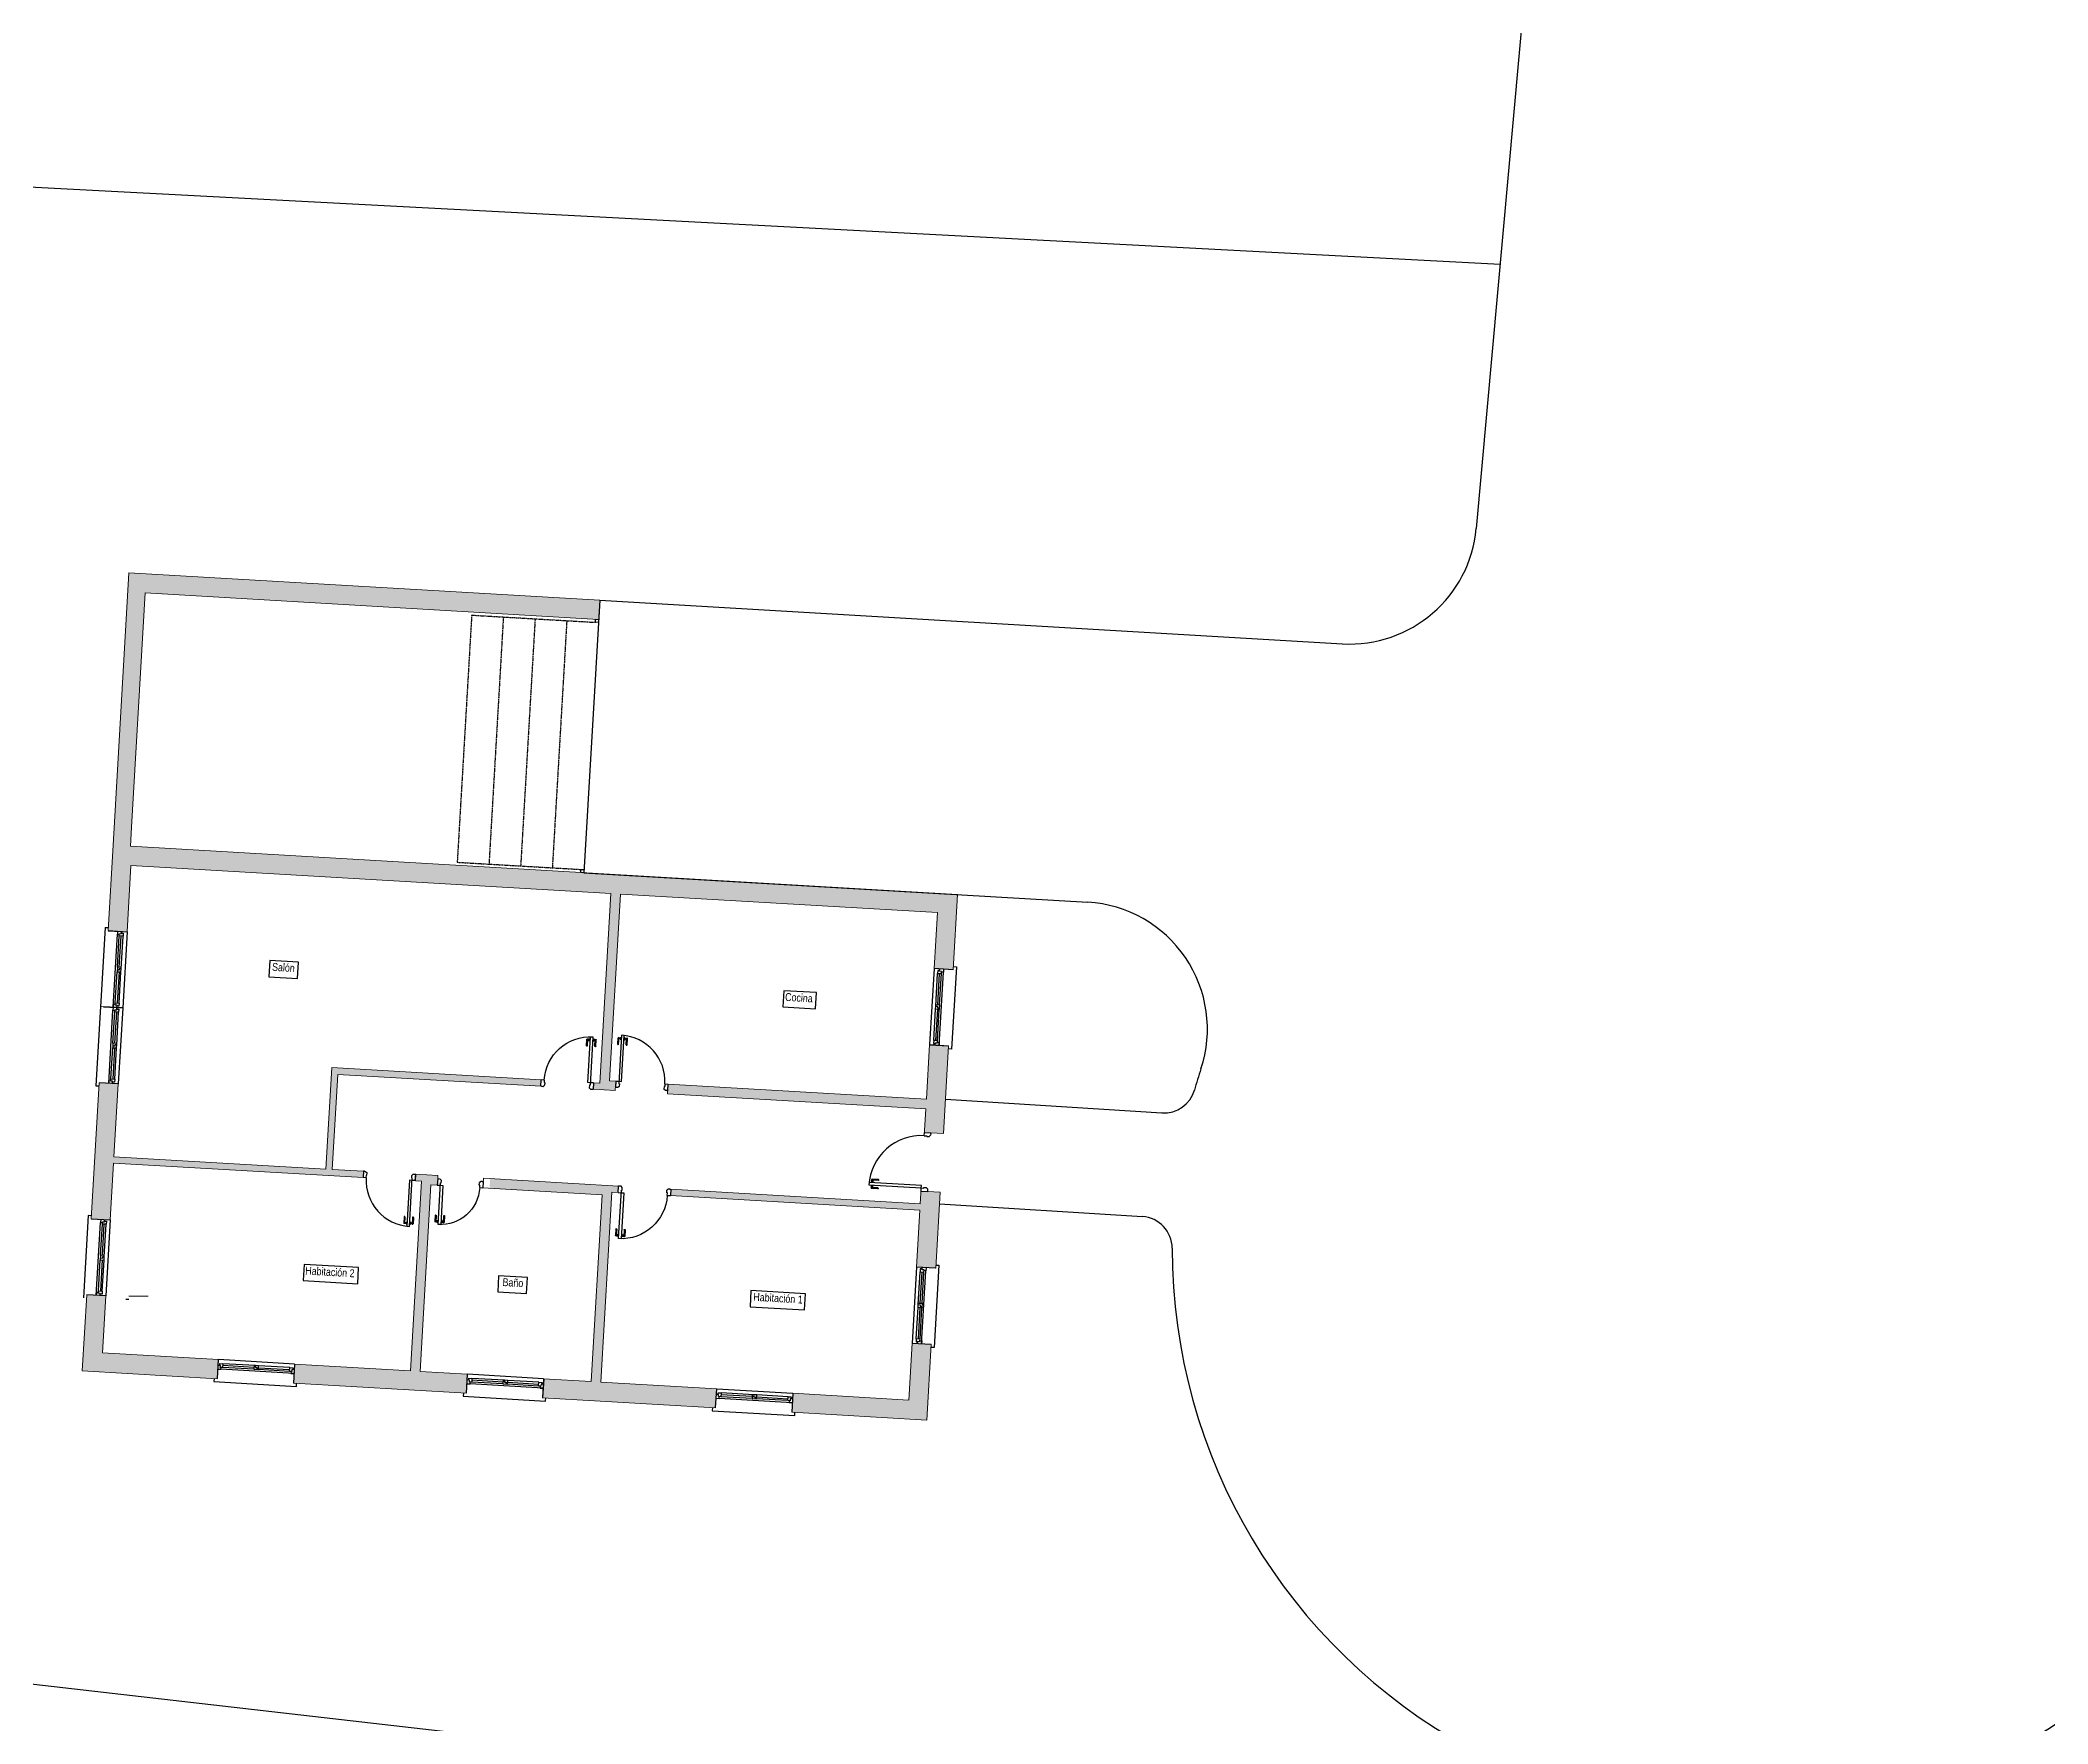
# Model space of a CAD drawing. Header units: millimetres. Extents: x 712192 to 1044287, y 40211 to 168571.
# Drawn here: x 781098 to 803728, y 99280 to 118261 of the extents above; entities that cross this region are included whole.
import ezdxf

# ---------------------------------------------------------------- set-up
doc = ezdxf.new("R2010")
doc.units = ezdxf.units.MM
doc.linetypes.add('ACAD_ISO10W100', pattern=[18, 12, -3, 0, -3])
for name, color, linetype in [('Aceras', 8, 'Continuous'), ('Carpinteria', 14, 'Continuous'), ('Cerramiento', 7, 'Continuous'), ('Cristal', 4, 'Continuous'), ('Fina', 2, 'Continuous'), ('Sombreado muros', 30, 'Continuous'), ('Textos', 5, 'Continuous')]:
    doc.layers.add(name, color=color, linetype=linetype)
for name, color, linetype, lineweight in [('Edificaciones', 6, 'Continuous', 18), ('Parcela', 1, 'Continuous', 30), ('Viales', 7, 'Continuous', 30)]:
    doc.layers.add(name, color=color, linetype=linetype, lineweight=lineweight)
doc.styles.add('basico', font='arial.ttf', dxfattribs={"width": 0.8})

# ---------------------------------------------------------------- blocks, each defined once
blk = doc.blocks.new('p825')
at = {"layer": 'Carpinteria'}
for p, q in [((-0.054, 0.68), (-0.054, 0.78)), ((-0.039, 0.785), (-0.049, 0.785)), ((-0.044, 0.675), (-0.049, 0.675)), ((-0.039, 0.68), (-0.039, 0.785)), ((-0.007, 0.785), (-0.017, 0.785)), ((-0.017, 0.765), (-0.017, 0.785)), ((-0.007, 0.765), (-0.017, 0.765)), ((-0.007, 0.754), (-0.007, 0.796)), ((0, 0.796), (-0.007, 0.796)), ((0, 0.754), (-0.007, 0.754)), ((0.04, 0.825), (0, 0.825)), ((0, 0.825), (0, 0)), ((0.04, 0), (0.04, 0.825)), ((0.04, 0.796), (0.047, 0.796)), ((0.04, 0.754), (0.047, 0.754)), ((0.047, 0.754), (0.047, 0.796)), ((0.047, 0.785), (0.057, 0.785)), ((0.047, 0.765), (0.057, 0.765)), ((0.057, 0.765), (0.057, 0.785)), ((0.079, 0.785), (0.089, 0.785)), ((0.079, 0.68), (0.079, 0.785)), ((0.084, 0.675), (0.089, 0.675)), ((0.094, 0.68), (0.094, 0.78)), ((-0.05, 0), (0, 0)), ((0, 0), (0.04, 0)), ((0, 0), (0, -0.04)), ((0.825, 0), (0.875, 0)), ((0.825, 0), (0.825, -0.04)), ((-0.01, -0.1), (-0.05, -0.1)), ((0.01, -0.08), (-0.01, -0.1)), ((0, -0.04), (0.01, -0.04)), ((0.01, -0.04), (0.01, -0.05)), ((0.01, -0.05), (0.01, -0.06)), ((0.01, -0.06), (0.01, -0.08)), ((0.825, -0.04), (0.815, -0.04)), ((0.815, -0.04), (0.815, -0.05)), ((0.815, -0.05), (0.815, -0.06)), ((0.815, -0.06), (0.815, -0.08)), ((0.815, -0.08), (0.84, -0.1)), ((0.86, -0.1), (0.84, -0.1)), ((0.86, -0.1), (0.875, -0.1))]:
    blk.add_line(p, q, dxfattribs=at)
for centre, radius, start, end in [((-0.049, 0.78), 0.005, 90, 180), ((-0.049, 0.68), 0.005, 180, 270), ((-0.044, 0.68), 0.005, 270, 0), ((-0.028, 0.812), 0.0294, 248.0255, 291.9745), ((-0.028, 0.738), 0.0294, 68.0255, 111.9745), ((0, 0), 0.825, 0, 90), ((0.068, 0.812), 0.0294, 248.0255, 291.9745), ((0.068, 0.738), 0.0294, 68.0255, 111.9745), ((0.084, 0.68), 0.005, 180, 270), ((0.089, 0.78), 0.005, 0, 90), ((0.089, 0.68), 0.005, 270, 0)]:
    blk.add_arc(centre, radius, start, end, dxfattribs=at)
at = {"layer": 'Cerramiento'}
for p, q in [((-0.05, 0), (-0.05, -0.1)), ((0.875, 0), (0.875, -0.1))]:
    blk.add_line(p, q, dxfattribs=at)
blk = doc.blocks.new('p725')
at = {"layer": 'Carpinteria'}
for p, q in [((-0.054, 0.58), (-0.054, 0.68)), ((-0.039, 0.685), (-0.049, 0.685)), ((-0.039, 0.58), (-0.039, 0.685)), ((-0.007, 0.685), (-0.017, 0.685)), ((-0.017, 0.665), (-0.017, 0.685)), ((-0.007, 0.665), (-0.017, 0.665)), ((-0.007, 0.654), (-0.007, 0.696)), ((0, 0.696), (-0.007, 0.696)), ((0, 0.654), (-0.007, 0.654)), ((0.04, 0.725), (0, 0.725)), ((0, 0.725), (0, -0.04)), ((0.04, 0), (0.04, 0.725)), ((0.04, 0.696), (0.047, 0.696)), ((0.04, 0.654), (0.047, 0.654)), ((0.047, 0.654), (0.047, 0.696)), ((0.047, 0.685), (0.057, 0.685)), ((0.047, 0.665), (0.057, 0.665)), ((0.057, 0.665), (0.057, 0.685)), ((0.079, 0.685), (0.089, 0.685)), ((0.079, 0.58), (0.079, 0.685)), ((0.094, 0.58), (0.094, 0.68)), ((-0.044, 0.575), (-0.049, 0.575)), ((0.084, 0.575), (0.089, 0.575)), ((-0.05, 0), (0, 0)), ((0, 0), (0.04, 0)), ((0.725, 0), (0.775, 0)), ((0.725, 0), (0.725, -0.04)), ((-0.01, -0.1), (-0.05, -0.1)), ((0.01, -0.08), (-0.01, -0.1)), ((0, -0.04), (0.01, -0.04)), ((0.01, -0.04), (0.01, -0.08)), ((0.725, -0.04), (0.715, -0.04)), ((0.715, -0.04), (0.715, -0.08)), ((0.74, -0.1), (0.715, -0.08)), ((0.76, -0.1), (0.74, -0.1)), ((0.76, -0.1), (0.775, -0.1))]:
    blk.add_line(p, q, dxfattribs=at)
for centre, radius, start, end in [((-0.049, 0.68), 0.005, 90, 180), ((-0.028, 0.712), 0.0294, 248.0255, 291.9745), ((-0.028, 0.638), 0.0294, 68.0255, 111.9745), ((0, 0), 0.725, 0, 90), ((0.068, 0.712), 0.0294, 248.0255, 291.9745), ((0.068, 0.638), 0.0294, 68.0255, 111.9745), ((0.089, 0.68), 0.005, 0, 90), ((-0.049, 0.58), 0.005, 180, 270), ((-0.044, 0.58), 0.005, 270, 0), ((0.084, 0.58), 0.005, 180, 270), ((0.089, 0.58), 0.005, 270, 0)]:
    blk.add_arc(centre, radius, start, end, dxfattribs=at)
at = {"layer": 'Cerramiento'}
for p, q in [((-0.05, 0), (-0.05, -0.1)), ((0.775, -0.1), (0.775, 0))]:
    blk.add_line(p, q, dxfattribs=at)
blk = doc.blocks.new('ven2')
at = {"layer": 'Carpinteria'}
for p, q in [((0, 0.5), (0.04, 0.5)), ((0.03, 0.3), (0, 0.3)), ((0.02, 0.3), (0.02, 0.2)), ((0.04, 0.4), (0.03, 0.4)), ((0.03, 0.4), (0.03, 0.3)), ((0.04, 0.5), (0.04, 0.4)), ((1, 0.5), (0.04, 0.5)), ((0.06, 0.4), (0.04, 0.4)), ((0.06, 0.2), (0.06, 0.4)), ((0.47, 0.4), (0.06, 0.4)), ((0.47, 0.2), (0.47, 0.4)), ((0.47, 0.4), (0.53, 0.4)), ((0.49, 0.2), (0.49, 0.3)), ((0.49, 0.3), (0.51, 0.3)), ((0.51, 0.3), (0.51, 0.4)), ((0.53, 0.4), (0.53, 0.2)), ((0.94, 0.4), (0.53, 0.4)), ((0.96, 0.4), (0.94, 0.4)), ((0.94, 0.4), (0.94, 0.2)), ((0.96, 0.4), (0.96, 0.5)), ((0.96, 0.5), (1, 0.5)), ((0.97, 0.4), (0.96, 0.4)), ((0.97, 0.3), (0.97, 0.4)), ((1, 0.3), (0.97, 0.3)), ((0.98, 0.2), (0.98, 0.3)), ((0.02, 0.2), (0.06, 0.2)), ((0.49, 0.2), (0.06, 0.2)), ((0.53, 0.2), (0.49, 0.2)), ((0.94, 0.2), (0.53, 0.2)), ((0.94, 0.2), (0.98, 0.2))]:
    blk.add_line(p, q, dxfattribs=at)
at = {"layer": 'Cerramiento'}
for p, q in [((0, 1), (0, 0)), ((1, 0), (1, 1))]:
    blk.add_line(p, q, dxfattribs=at)
at = {"layer": 'Cristal'}
for p, q in [((0.47, 0.3), (0.06, 0.3)), ((0.53, 0.3), (0.94, 0.3))]:
    blk.add_line(p, q, dxfattribs=at)
blk = doc.blocks.new('p625')
at = {"layer": 'Carpinteria'}
for p, q in [((-0.054, 0.48), (-0.054, 0.58)), ((-0.039, 0.585), (-0.049, 0.585)), ((-0.044, 0.475), (-0.049, 0.475)), ((-0.039, 0.48), (-0.039, 0.585)), ((-0.017, 0.565), (-0.017, 0.585)), ((-0.007, 0.585), (-0.017, 0.585)), ((-0.007, 0.565), (-0.017, 0.565)), ((0, 0.596), (-0.007, 0.596)), ((-0.007, 0.554), (-0.007, 0.596)), ((0, 0.554), (-0.007, 0.554)), ((0.04, 0.625), (0, 0.625)), ((0, 0.625), (0, -0.04)), ((0.04, 0), (0.04, 0.625)), ((0.04, 0.596), (0.047, 0.596)), ((0.04, 0.554), (0.047, 0.554)), ((0.047, 0.554), (0.047, 0.596)), ((0.047, 0.585), (0.057, 0.585)), ((0.047, 0.565), (0.057, 0.565)), ((0.057, 0.565), (0.057, 0.585)), ((0.079, 0.48), (0.079, 0.585)), ((0.079, 0.585), (0.089, 0.585)), ((0.084, 0.475), (0.089, 0.475)), ((0.094, 0.48), (0.094, 0.58)), ((-0.05, 0), (0, 0)), ((0, 0), (0.04, 0)), ((0.625, 0), (0.675, 0)), ((0.625, 0), (0.625, -0.04)), ((-0.01, -0.1), (-0.05, -0.1)), ((0.01, -0.08), (-0.01, -0.1)), ((0, -0.04), (0.01, -0.04)), ((0.01, -0.04), (0.01, -0.08)), ((0.625, -0.04), (0.615, -0.04)), ((0.615, -0.04), (0.615, -0.08)), ((0.64, -0.1), (0.615, -0.08)), ((0.66, -0.1), (0.64, -0.1)), ((0.66, -0.1), (0.675, -0.1))]:
    blk.add_line(p, q, dxfattribs=at)
for centre, radius, start, end in [((-0.049, 0.58), 0.005, 90, 180), ((-0.049, 0.48), 0.005, 180, 270), ((-0.044, 0.48), 0.005, 270, 0), ((-0.028, 0.612), 0.0294, 248.0255, 291.9745), ((-0.028, 0.538), 0.0294, 68.0255, 111.9745), ((0, 0), 0.625, 0, 90), ((0.068, 0.612), 0.0294, 248.0255, 291.9745), ((0.068, 0.538), 0.0294, 68.0255, 111.9745), ((0.084, 0.48), 0.005, 180, 270), ((0.089, 0.58), 0.005, 0, 90), ((0.089, 0.48), 0.005, 270, 0)]:
    blk.add_arc(centre, radius, start, end, dxfattribs=at)
at = {"layer": 'Cerramiento'}
for p, q in [((-0.05, -0.1), (-0.05, 0)), ((0.675, -0.1), (0.675, 0))]:
    blk.add_line(p, q, dxfattribs=at)

msp = doc.modelspace()

# ---------------------------------------------------------------- hatches: boundary and pattern name
at = {"layer": 'Aceras'}
h = msp.add_hatch(dxfattribs=at)
h.set_pattern_fill('ANSI37', color=256, scale=71.580675)
h.set_pattern_definition([(45, (270544.93, 3236.83), (-160.7032, 160.7032), []), (135, (270544.93, 3236.83), (-160.7032, -160.7032), [])])
h.paths.add_polyline_path([(757552, 126920, 0.414214), (755563, 127297), (722138, 104533), (722944, 103350)])
h.paths.add_polyline_path([(787790, 143539), (799687, 138960, 0.414214), (798865, 140810), (788304, 144875, 0.319675), (777176, 142017), (764778, 133574, 0.414214), (764401, 131584), (778150, 140948, -0.325822)])
h.paths.add_polyline_path([(824260, 129503), (824297, 129905, 0.335762), (823386, 131373), (810355, 136388, 0.414214), (808504, 135566)])
h.paths.add_polyline_path([(833260, 127573, 0.414214), (831409, 126751), (836939, 124623), (836986, 124935, 0.351854), (836085, 126485)])
h.paths.add_polyline_path([(852012, 118821, -0.378204), (856528, 111652), (854208, 97365, 0.414214), (855850, 98548), (857942, 111422, 0.375958), (852475, 120177), (844825, 123121, 0.414214), (842975, 122299)])
h.paths.add_polyline_path([(854898, 92685, 0.421729), (853678, 94333), (850815, 76534, 0.416122), (852466, 77716)])
h.paths.add_polyline_path([(851021, 68815, 0.414214), (849837, 70458), (847818, 58027), (848044, 58026, 0.369067), (849463, 59228)])
at = {"layer": 'Sombreado muros'}
h = msp.add_hatch(dxfattribs=at)
h.set_pattern_fill('SACNCR', color=256, scale=57.26454)
h.set_pattern_definition([(45, (270544.93, 3236.83), (-96.42192, 96.42192), []), (45, (270641.35, 3236.83), (-96.42192, 96.42192), [0, -136.361185])])
h.paths.add_polyline_path([(782282, 112030), (787393, 111731), (787406, 111946), (782099, 112256), (781920, 109185), (781863, 108222), (782078, 108209), (782121, 108958), (787531, 108641), (787406, 106501), (787334, 106505), (787330, 106434), (787580, 106419), (787586, 106526), (787515, 106530), (787638, 108635), (791211, 108426), (791174, 107794), (791388, 107782), (791438, 108628), (782115, 109173), (782127, 109388)])
h.paths.add_polyline_path([(791242, 105273), (791027, 105285), (791019, 105142), (788207, 105307), (788203, 105235), (791015, 105071), (790977, 104429), (791192, 104417)])
h.paths.add_polyline_path([(791338, 106924), (791124, 106937), (791088, 106321), (788176, 106492), (788170, 106384), (791082, 106214), (791066, 105946), (791280, 105934)])
h.paths.add_polyline_path([(781929, 105674), (781977, 106494), (781763, 106507), (781673, 104974), (781888, 104961), (781925, 105602), (784737, 105438), (784741, 105509), (784389, 105530), (784452, 106602), (786740, 106468), (786745, 106539), (784385, 106678), (784318, 105534)])
h.paths.add_polyline_path([(783108, 103386), (781800, 103462), (781837, 104104), (781623, 104116), (781573, 103260), (783095, 103171)])
h.paths.add_polyline_path([(785916, 103221), (785380, 103253), (785503, 105357), (785575, 105353), (785581, 105460), (785331, 105475), (785327, 105403), (785398, 105399), (785273, 103259), (783965, 103335), (783953, 103121), (785903, 103007)])
h.paths.add_polyline_path([(788724, 103057), (787417, 103133), (787542, 105274), (787613, 105270), (787617, 105341), (786170, 105426), (786164, 105319), (787433, 105244), (787309, 103140), (786773, 103171), (786761, 102957), (788712, 102843)])
h.paths.add_polyline_path([(791141, 103559), (790927, 103572), (790889, 102930), (789582, 103007), (789569, 102792), (791091, 102703)])

# ---------------------------------------------------------------- linework, layer by layer
at = {"layer": 'Carpinteria', "linetype": 'ACAD_ISO10W100'}
for p, q in [((785962, 111779), (785799, 108993)), ((785962, 111779), (787356, 111698)), ((786319, 111758), (786157, 108973)), ((786677, 111737), (786514, 108952)), ((787034, 111716), (786871, 108931)), ((785799, 108993), (787193, 108912))]:
    msp.add_line(p, q, dxfattribs=at)
at = {"layer": 'Carpinteria'}
for p, q in [((787356, 111698), (787358, 111733)), ((787391, 111696), (787356, 111698)), ((787358, 111733), (787393, 111731)), ((787393, 111731), (787391, 111696)), ((787191, 108876), (787193, 108912)), ((787226, 108874), (787191, 108876)), ((787193, 108912), (787228, 108910)), ((787228, 108910), (787226, 108874))]:
    msp.add_line(p, q, dxfattribs=at)
at = {"layer": 'Edificaciones'}
for p, q in [((782127, 109388), (782115, 109173)), ((787531, 108641), (787406, 106501)), ((787638, 108635), (787515, 106530)), ((791174, 107794), (791211, 108426)), ((782078, 108209), (781863, 108222)), ((791388, 107782), (791174, 107794)), ((782028, 107352), (781777, 107366)), ((791338, 106924), (791124, 106937)), ((784318, 105534), (784385, 106678)), ((786745, 106539), (784385, 106678)), ((784389, 105530), (784452, 106602)), ((786740, 106468), (784452, 106602)), ((781977, 106494), (781763, 106507)), ((786745, 106539), (786740, 106468)), ((787334, 106505), (787330, 106434)), ((787580, 106419), (787330, 106434)), ((787406, 106501), (787334, 106505)), ((787586, 106526), (787515, 106530)), ((787586, 106526), (787580, 106419)), ((788176, 106492), (788170, 106384)), ((791082, 106214), (788170, 106384)), ((791088, 106321), (788176, 106492)), ((791066, 105946), (791280, 105934)), ((784737, 105438), (781925, 105602)), ((784318, 105534), (781929, 105674)), ((784741, 105509), (784389, 105530)), ((784737, 105438), (784741, 105509)), ((785327, 105403), (785331, 105475)), ((785581, 105460), (785331, 105475)), ((785575, 105353), (785581, 105460)), ((785398, 105399), (785273, 103259)), ((785398, 105399), (785327, 105403)), ((785503, 105357), (785380, 103253)), ((785575, 105353), (785503, 105357)), ((786089, 105323), (786095, 105430)), ((787433, 105244), (786089, 105323)), ((787617, 105341), (786095, 105430)), ((787433, 105244), (787309, 103140)), ((787542, 105274), (787417, 103133)), ((787613, 105270), (787542, 105274)), ((787613, 105270), (787617, 105341)), ((788203, 105235), (788207, 105307)), ((791015, 105071), (788203, 105235)), ((791019, 105142), (788207, 105307)), ((791027, 105285), (791242, 105273)), ((781888, 104961), (781673, 104974)), ((791192, 104417), (790977, 104429)), ((782314, 104102), (782099, 104102)), ((790927, 103572), (790889, 102930)), ((791141, 103559), (790927, 103572)), ((783108, 103386), (783095, 103171)), ((783965, 103335), (783953, 103121)), ((785916, 103221), (785903, 103007)), ((786773, 103171), (786761, 102957)), ((788724, 103057), (787417, 103133)), ((788724, 103057), (788712, 102843)), ((789582, 103007), (789569, 102792)), ((790889, 102930), (789582, 103007))]:
    msp.add_line(p, q, dxfattribs=at)
for points in [[(781920, 109185), (782099, 112256), (787406, 111946), (787391, 111696)], [(782127, 109388), (782282, 112030), (787393, 111731)], [(781863, 108222), (781920, 109185)], [(782115, 109173), (791438, 108628), (791388, 107782)], [(782078, 108209), (782121, 108958), (787531, 108641)], [(787638, 108635), (791211, 108426)], [(791124, 106937), (791088, 106321)], [(791338, 106924), (791280, 105934)], [(781673, 104974), (781763, 106507)], [(781929, 105674), (781977, 106494)], [(791082, 106214), (791064, 105910)], [(781888, 104961), (781925, 105602)], [(791029, 105321), (791019, 105142)], [(791242, 105273), (791192, 104417)], [(791015, 105071), (790977, 104429)], [(783095, 103171), (781573, 103260), (781623, 104116)], [(783108, 103386), (781800, 103462), (781837, 104104)], [(791141, 103559), (791091, 102703), (789569, 102792)], [(785273, 103259), (783965, 103335)], [(785916, 103221), (785380, 103253)], [(785903, 103007), (783953, 103121)], [(787309, 103140), (786773, 103171)], [(788712, 102843), (786761, 102957)]]:
    msp.add_lwpolyline(points, dxfattribs=at)
at = {"layer": 'Fina'}
for p, q in [((781830, 108259), (781725, 106473)), ((781830, 108259), (781865, 108257)), ((782078, 108209), (782028, 107352)), ((791174, 107794), (791124, 106937)), ((791426, 107815), (791372, 106886)), ((791390, 107818), (791426, 107815)), ((782028, 107352), (781977, 106494)), ((791372, 106886), (791336, 106889)), ((781725, 106473), (781761, 106471)), ((781640, 105011), (781585, 104082)), ((781675, 105009), (781640, 105011)), ((781888, 104961), (781837, 104104)), ((790977, 104429), (790927, 103572)), ((791229, 104450), (791175, 103521)), ((791194, 104452), (791229, 104450)), ((782064, 104066), (782099, 104066)), ((791175, 103521), (791139, 103523)), ((783965, 103335), (783108, 103386)), ((786773, 103171), (785916, 103221)), ((783059, 103173), (783057, 103138)), ((783057, 103138), (783986, 103083)), ((783986, 103083), (783988, 103119)), ((785868, 103009), (785866, 102973)), ((785866, 102973), (786795, 102919)), ((788724, 103057), (789582, 103007)), ((786795, 102919), (786797, 102955)), ((788676, 102845), (788674, 102809)), ((788674, 102809), (789603, 102755)), ((789603, 102755), (789605, 102790))]:
    msp.add_line(p, q, dxfattribs=at)
at = {"layer": 'Parcela'}
msp.add_line((780204, 116647), (797555, 115737), dxfattribs=at)
msp.add_lwpolyline([(852012, 118821), (787790, 143539, 0.325822), (778150, 140948), (722944, 103350), (732613, 68202), (724717, 65744), (724234, 63740, 0.180942), (725923, 49944, 0.177877), (732879, 43605, 0.071967), (742428, 41236, 0.049784), (752504, 41236, -0.049784), (756785, 41236), (776408, 79455), (778766, 99988), (832631, 93802)], format="xyb", dxfattribs=at)
at = {"layer": 'Textos'}
for points in [[(784009, 107865), (783685, 107884), (783674, 107703), (783999, 107684)], [(789850, 107524), (789479, 107545), (789469, 107364), (789839, 107342)], [(784687, 104424), (784072, 104460), (784061, 104278), (784677, 104242)], [(786590, 104312), (786266, 104331), (786255, 104150), (786580, 104131)], [(789726, 104129), (789110, 104165), (789100, 103983), (789715, 103947)]]:
    msp.add_lwpolyline(points, close=True, dxfattribs=at)
at = {"layer": 'Viales'}
for p, q in [((798076, 121493), (797285, 112756)), ((787406, 111946), (787226, 108874)), ((787406, 111946), (795776, 111456)), ((787226, 108874), (792907, 108542)), ((791303, 106321), (791303, 106321)), ((791303, 106321), (793742, 106167)), ((791234, 105142), (793523, 104998))]:
    msp.add_line(p, q, dxfattribs=at)
for centre, radius, start, end in [((795859, 112885), 1432, 266.6519, 354.8252), ((792823, 107113), 1432, 341.7208, 86.6519), ((800285, 104648), 6427, 161.7208, 163.943), ((793765, 106524), 358, 266.389, 343.943), ((800285, 104648), 6427, 180.0625, 3.8551), ((793500, 104641), 358, 0.0625, 86.389)]:
    msp.add_arc(centre, radius, start, end, dxfattribs=at)

# ---------------------------------------------------------------- block references
at = {"layer": 'Cerramiento'}
for name, p, xscale, yscale, zscale, rotation in [('p725', (787298, 106507), -715.8067457142455, 715.8067457142454, 715.8067457142453, 356.6519132163493), ('p725', (787622, 106524), 715.8067457142455, 715.8067457142455, 715.8067457142455, 356.6519132163493), ('p825', (791029, 105321), 715.8067457142453, 715.8067457142453, 715.8067457142453, 86.65191321617688), ('p725', (785291, 105406), 715.8067457142455, 715.8067457142455, 715.8067457142455, 176.6519132163493), ('p625', (785610, 105351), -710.0802917653225, 710.0802917653226, 710.0802917653225, 176.6519132163561), ('p725', (787649, 105268), -715.8067457142454, 715.8067457142454, 715.8067457142453, 176.6519132163492)]:
    msp.add_blockref(name, p, dxfattribs=dict(at, xscale=xscale, yscale=yscale, zscale=zscale, rotation=rotation))
at = {"layer": 'Fina', "yscale": 214.7420237142814, "zscale": 858.9680948570943}
for p, xscale, rotation in [((782078, 108209), -858.9680948570943, 86.6519132163493), ((791174, 107794), 858.9680948570943, 266.6519132163493), ((782028, 107352), -858.9680948570943, 86.6519132163493), ((781888, 104961), -858.9680948570943, 86.6519132163493), ((790977, 104429), 858.9680948570943, 266.6519132163493), ((783108, 103386), -858.9680948570942, 176.6519132163492), ((785916, 103221), -858.9680948570942, 176.6519132163492), ((788724, 103057), -858.9680948570942, 176.6519132163492)]:
    msp.add_blockref('ven2', p, dxfattribs=dict(at, xscale=xscale, rotation=rotation))

# ---------------------------------------------------------------- texts
at = {"layer": 'Textos', "style": 'basico', "width": 0.8}
for s, height, p in [('Salón', 89.5, (783710, 107770)), ('Cocina', 89.5, (789493, 107431)), ('Habitación 2', 89.48, (784084, 104346)), ('Baño', 89.5, (786308, 104216)), ('Habitación 1', 89.48, (789135, 104050))]:
    msp.add_text(s, height=height, rotation=356.6519, dxfattribs=at).set_placement(p)

doc.saveas('drawing.dxf')
